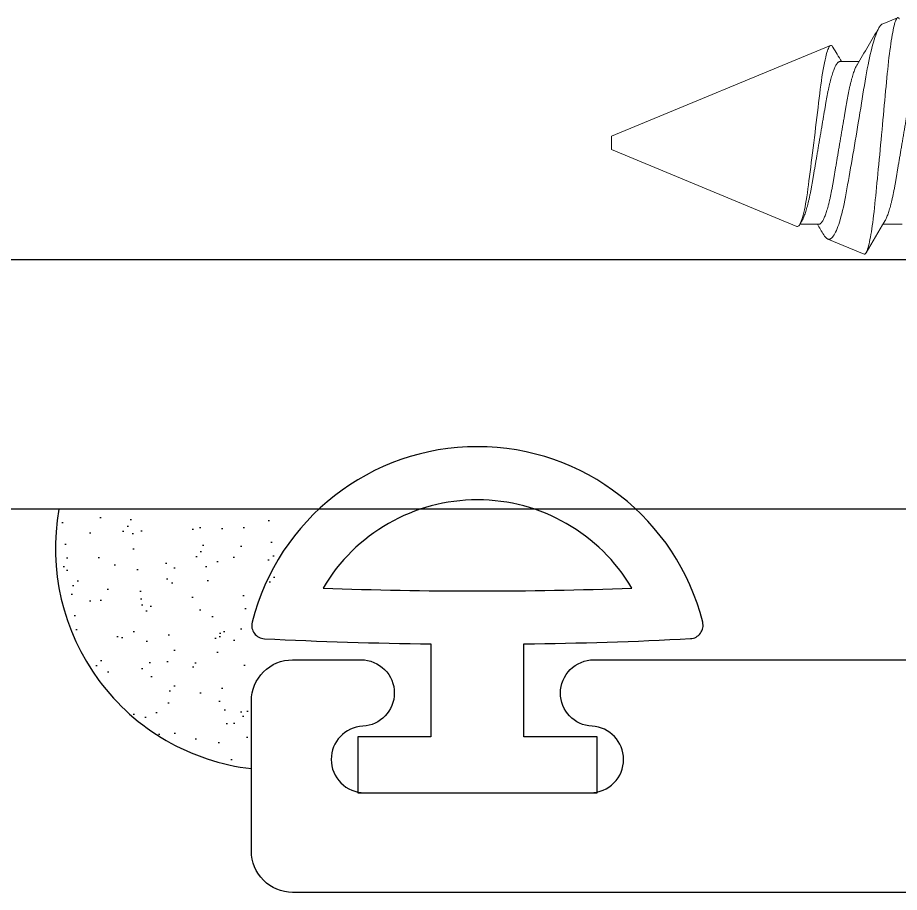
# Model space of a CAD drawing. Extents: x -26 to 91, y -47 to 75.
# Drawn here: x 13.893 to 14.557, y 51.659 to 52.318 of the extents above; entities that cross this region are included whole.
import ezdxf

# ---------------------------------------------------------------- set-up
doc = ezdxf.new("R2010")
doc.units = 0
doc.header["$MEASUREMENT"] = 0
doc.layers.get('0').update_dxf_attribs({"linetype": 'CONTINUOUS'})
for name, color, linetype in [('Ballons', 7, 'CONTINUOUS'), ('FRAME', 1, 'CONTINUOUS'), ('GEOMETRY', 1, 'CONTINUOUS'), ('GLASS', 7, 'CONTINUOUS'), ('TEXT', 7, 'CONTINUOUS')]:
    doc.layers.add(name, color=color, linetype=linetype)

# ---------------------------------------------------------------- blocks, each defined once
blk = doc.blocks.new('no 10 1 in')
at = {"color": 7, "linetype": 'Continuous', "lineweight": 15}
for p, q in [((55.99868, 25.66646), (55.98717, 25.67123)), ((56.20248, 25.58204), (56.03762, 25.65033)), ((56.03061, 25.63821), (56.01625, 25.63821)), ((56.20248, 25.57704), (56.20248, 25.58204)), ((56.20248, 25.57204), (56.20248, 25.57704)), ((56.06283, 25.5142), (56.20248, 25.57204)), ((55.98373, 25.51587), (55.99809, 25.51587)), ((56.04623, 25.51587), (56.06059, 25.51587)), ((56.01239, 25.4933), (56.03975, 25.50464))]:
    blk.add_line(p, q, dxfattribs=at)
at = {"color": 7, "linetype": 'Continuous', "lineweight": 15, "flags": 128}
for points in [[(56.01239, 25.4933), (56.01208, 25.49325), (56.01176, 25.49334), (56.01143, 25.49359), (56.0111, 25.49398), (56.01076, 25.49453), (56.01041, 25.49524), (56.01005, 25.49611), (56.0097, 25.49713), (56.00935, 25.49826), (56.009, 25.49952), (56.00865, 25.50094), (56.0083, 25.50249), (56.00794, 25.50421), (56.00758, 25.50607), (56.00722, 25.50807), (56.00687, 25.51021), (56.00653, 25.51239), (56.00619, 25.5147), (56.00585, 25.51712), (56.00552, 25.51966), (56.00518, 25.52236), (56.00486, 25.52516), (56.00453, 25.52809), (56.00422, 25.53111), (56.00392, 25.5341), (56.00362, 25.53716), (56.00331, 25.54032), (56.00299, 25.54354), (56.00267, 25.54689), (56.00234, 25.55029), (56.002, 25.55377), (56.00166, 25.55729), (56.00132, 25.56087), (56.00097, 25.56447), (56.00062, 25.56813), (56.00027, 25.57181), (55.99992, 25.57558), (55.99956, 25.57936), (55.9992, 25.58318), (55.99884, 25.58698), (55.9985, 25.59067), (55.99816, 25.59433), (55.99782, 25.598), (55.99748, 25.60163), (55.99714, 25.60531), (55.99681, 25.60895), (55.99647, 25.61255), (55.99615, 25.6161), (55.99584, 25.61946), (55.99554, 25.62275), (55.99524, 25.62599), (55.99493, 25.62915), (55.99461, 25.6323), (55.99429, 25.63535), (55.99395, 25.63833), (55.99362, 25.6412), (55.99328, 25.64396), (55.99294, 25.6466), (55.99259, 25.64915), (55.99225, 25.65158), (55.99189, 25.65392), (55.99153, 25.65614), (55.99118, 25.65823), (55.99082, 25.66017), (55.99047, 25.66193), (55.99013, 25.66354), (55.98978, 25.66502), (55.98944, 25.66634), (55.9891, 25.66753), (55.98876, 25.66857), (55.98842, 25.66944), (55.98809, 25.67015), (55.98778, 25.67067), (55.98747, 25.67103), (55.98717, 25.67123), (55.98686, 25.67127), (55.98655, 25.67116), (55.98623, 25.67088), (55.9859, 25.67044), (55.98582, 25.67029)], [(55.99867, 25.66645), (55.99906, 25.66626), (55.99958, 25.66584), (56.00012, 25.66524), (56.00068, 25.66447), (56.00126, 25.6635), (56.00185, 25.66236), (56.00245, 25.66104), (56.00306, 25.65954), (56.00362, 25.65804), (56.00418, 25.6564), (56.00475, 25.65462), (56.00532, 25.65271), (56.00591, 25.65062), (56.0065, 25.6484), (56.00709, 25.64604), (56.00768, 25.64356), (56.00825, 25.64104), (56.00881, 25.63841), (56.00938, 25.63567), (56.00994, 25.63282), (56.01051, 25.62981), (56.01106, 25.62672), (56.01162, 25.6235), (56.01216, 25.62021), (56.01267, 25.61696), (56.0132, 25.61365), (56.01374, 25.61025), (56.0143, 25.60679), (56.01488, 25.6032), (56.01547, 25.59957), (56.01607, 25.59587), (56.01669, 25.59215), (56.01724, 25.58878), (56.01781, 25.5854), (56.01838, 25.58199), (56.01895, 25.57858), (56.01954, 25.57511), (56.02013, 25.57165), (56.02072, 25.56819), (56.02131, 25.56475), (56.02188, 25.56147), (56.02245, 25.55821), (56.02302, 25.55498), (56.02358, 25.5518), (56.02415, 25.54861), (56.02471, 25.54547), (56.02526, 25.54239), (56.02581, 25.53937), (56.02632, 25.53655), (56.02685, 25.53382), (56.02739, 25.53116), (56.02795, 25.5286), (56.02853, 25.52609), (56.02913, 25.52369), (56.02973, 25.5214), (56.03035, 25.51923), (56.03091, 25.51741), (56.03147, 25.51569), (56.03204, 25.51408), (56.03261, 25.51258), (56.0332, 25.51118), (56.03379, 25.5099), (56.03439, 25.50875), (56.03498, 25.50773), (56.03558, 25.50682), (56.03619, 25.50606), (56.03679, 25.50545), (56.03738, 25.50498), (56.03799, 25.50465), (56.03858, 25.50449), (56.03917, 25.50448), (56.03975, 25.50464)], [(56.06283, 25.5142), (56.0624, 25.51412), (56.06196, 25.51426), (56.06152, 25.51459), (56.06105, 25.51515), (56.06057, 25.51592), (56.06009, 25.5169), (56.05963, 25.51804), (56.05916, 25.51937), (56.05869, 25.52088), (56.05821, 25.52262), (56.05773, 25.52455), (56.05726, 25.52666), (56.0568, 25.52887), (56.05635, 25.53125), (56.05591, 25.53377), (56.05547, 25.53651), (56.05504, 25.53939), (56.05462, 25.5424), (56.05421, 25.54543), (56.05381, 25.54857), (56.0534, 25.55179), (56.05296, 25.55518), (56.05252, 25.55864), (56.05208, 25.56216), (56.05161, 25.56582), (56.05115, 25.56953), (56.05068, 25.57327), (56.05021, 25.57714), (56.04973, 25.58102), (56.04925, 25.5849), (56.04879, 25.58867), (56.04834, 25.59243), (56.04789, 25.59615), (56.04744, 25.59993), (56.047, 25.60364), (56.04656, 25.60728), (56.04616, 25.61072), (56.04576, 25.61408), (56.04535, 25.61733), (56.04492, 25.62056), (56.04449, 25.62366), (56.04404, 25.62663), (56.04359, 25.62949), (56.04313, 25.63219), (56.04267, 25.63473), (56.0422, 25.63717), (56.04172, 25.63942), (56.04125, 25.64148), (56.04078, 25.64331), (56.04032, 25.64494), (56.03987, 25.64637), (56.03952, 25.64732), (56.03918, 25.64815), (56.03885, 25.64885), (56.03852, 25.64943), (56.0381, 25.64997), (56.0377, 25.65029), (56.0373, 25.6504), (56.03688, 25.65029), (56.03644, 25.64995), (56.03601, 25.64939), (56.03584, 25.6491)]]:
    blk.add_lwpolyline(points, dxfattribs=at)
at = {"color": 7, "linetype": 'Continuous', "lineweight": 15}
for centre, radius, start, end in [((59.05265, 27.45483), 3.53833, 210.40835, 210.93575), ((53.5644, 27.11374), 2.87282, 329.09511, 329.348), ((53.18977, 23.8351), 3.27286, 30.4626, 30.94858), ((54.28374, 24.45196), 2.07102, 30.90345, 30.98763), ((57.83153, 24.44648), 2.07999, 149.06041, 149.31577), ((56.03567, 25.51137), 0.00787, 301.14739, 333.95966)]:
    blk.add_arc(centre, radius, start, end, dxfattribs=at)
for points, knots in [([(55.96811, 25.63821), (55.96827, 25.6382), (55.96859, 25.63816), (55.9691, 25.63789), (55.96962, 25.63746), (55.97016, 25.63683), (55.97071, 25.63602), (55.97127, 25.63502), (55.97184, 25.63384), (55.97243, 25.63245), (55.97304, 25.63085), (55.97365, 25.62904), (55.97426, 25.62705), (55.97487, 25.62489), (55.97547, 25.62258), (55.97605, 25.62017), (55.97661, 25.61767), (55.97714, 25.61512), (55.97766, 25.61247), (55.97816, 25.60976), (55.97864, 25.60697), (55.97913, 25.60409), (55.97963, 25.60111), (55.98017, 25.59797), (55.98073, 25.59469), (55.98131, 25.59127), (55.98191, 25.58778), (55.98251, 25.58423), (55.98312, 25.58065), (55.98372, 25.5771), (55.98432, 25.5736), (55.9849, 25.57018), (55.98548, 25.56679), (55.98605, 25.56345), (55.98661, 25.56017), (55.98715, 25.55696), (55.98768, 25.55385), (55.9882, 25.55079), (55.98871, 25.54779), (55.98921, 25.54485), (55.98973, 25.54199), (55.99027, 25.53922), (55.99083, 25.53653), (55.9914, 25.534), (55.99197, 25.53162), (55.99254, 25.5294), (55.99312, 25.52732), (55.9937, 25.5254), (55.99429, 25.52363), (55.99487, 25.52204), (55.99546, 25.52062), (55.99604, 25.51938), (55.99645, 25.51859), (55.99666, 25.51826), (55.99668, 25.51824)], [0, 0, 0, 0, 0.018425, 0.037098, 0.055995, 0.075092, 0.094361, 0.113774, 0.1333, 0.152908, 0.173502, 0.194114, 0.214705, 0.235237, 0.255675, 0.275982, 0.295213, 0.314265, 0.333111, 0.351727, 0.370105, 0.388591, 0.407319, 0.426267, 0.446323, 0.466559, 0.486941, 0.507436, 0.528005, 0.548612, 0.568283, 0.587921, 0.607494, 0.626969, 0.646317, 0.665508, 0.684513, 0.703307, 0.722741, 0.74198, 0.761439, 0.781155, 0.801099, 0.821241, 0.840622, 0.860124, 0.879715, 0.899364, 0.919038, 0.938704, 0.95833, 0.977882, 0.998253, 1, 1, 1, 1]), ([(56.03061, 25.63821), (56.03077, 25.6382), (56.03109, 25.63816), (56.0316, 25.63789), (56.03212, 25.63746), (56.03266, 25.63683), (56.03321, 25.63602), (56.03377, 25.63502), (56.03434, 25.63384), (56.03493, 25.63245), (56.03554, 25.63085), (56.03615, 25.62904), (56.03676, 25.62705), (56.03737, 25.62489), (56.03797, 25.62258), (56.03855, 25.62017), (56.03911, 25.61767), (56.03964, 25.61512), (56.04016, 25.61247), (56.04066, 25.60976), (56.04114, 25.60697), (56.04163, 25.60409), (56.04213, 25.60111), (56.04267, 25.59797), (56.04323, 25.59469), (56.04381, 25.59127), (56.04441, 25.58778), (56.04501, 25.58423), (56.04562, 25.58065), (56.04622, 25.5771), (56.04682, 25.5736), (56.0474, 25.57018), (56.04798, 25.56679), (56.04855, 25.56345), (56.04911, 25.56017), (56.04965, 25.55696), (56.05018, 25.55385), (56.0507, 25.55079), (56.05121, 25.54779), (56.05171, 25.54485), (56.05224, 25.54199), (56.05277, 25.53922), (56.05333, 25.53653), (56.0539, 25.534), (56.05447, 25.53162), (56.05504, 25.5294), (56.05562, 25.52732), (56.0562, 25.5254), (56.05679, 25.52363), (56.05737, 25.52204), (56.05796, 25.52062), (56.05854, 25.51938), (56.05895, 25.51859), (56.05916, 25.51826), (56.05918, 25.51824)], [0, 0, 0, 0, 0.018425, 0.037098, 0.055995, 0.075092, 0.094361, 0.113774, 0.1333, 0.152908, 0.173502, 0.194114, 0.214705, 0.235238, 0.255676, 0.275983, 0.295213, 0.314265, 0.333111, 0.351727, 0.370105, 0.388591, 0.40732, 0.426267, 0.446323, 0.466559, 0.486942, 0.507436, 0.528005, 0.548612, 0.568283, 0.587921, 0.607494, 0.62697, 0.646318, 0.665508, 0.684514, 0.703307, 0.722742, 0.74198, 0.76144, 0.781155, 0.8011, 0.821242, 0.840623, 0.860124, 0.879716, 0.899365, 0.919039, 0.938705, 0.95833, 0.977883, 0.998254, 1, 1, 1, 1]), ([(56.01767, 25.63584), (56.01783, 25.63557), (56.01817, 25.63497), (56.01872, 25.63383), (56.01931, 25.63245), (56.01991, 25.63085), (56.02053, 25.62904), (56.02114, 25.62705), (56.02175, 25.62489), (56.02234, 25.62258), (56.02292, 25.62017), (56.02348, 25.61767), (56.02402, 25.61512), (56.02453, 25.61247), (56.02503, 25.60976), (56.02551, 25.60697), (56.026, 25.60409), (56.02651, 25.60111), (56.02704, 25.59797), (56.0276, 25.59469), (56.02819, 25.59127), (56.02878, 25.58778), (56.02938, 25.58423), (56.02999, 25.58065), (56.0306, 25.5771), (56.03119, 25.5736), (56.03178, 25.57018), (56.03235, 25.56679), (56.03292, 25.56345), (56.03348, 25.56017), (56.03403, 25.55696), (56.03456, 25.55385), (56.03508, 25.55079), (56.03559, 25.54779), (56.03609, 25.54485), (56.03661, 25.54199), (56.03715, 25.53922), (56.03771, 25.53653), (56.03827, 25.534), (56.03884, 25.53162), (56.03942, 25.5294), (56.03999, 25.52732), (56.04058, 25.5254), (56.04116, 25.52364), (56.04175, 25.52204), (56.04233, 25.52062), (56.04292, 25.51937), (56.0435, 25.51829), (56.04408, 25.51739), (56.04465, 25.51671), (56.0452, 25.51622), (56.04573, 25.51593), (56.04606, 25.51589), (56.04623, 25.51587)], [0, 0, 0, 0, 0.016551, 0.036076, 0.055684, 0.076279, 0.09689, 0.117481, 0.138014, 0.158452, 0.178759, 0.19799, 0.217041, 0.235888, 0.254503, 0.272882, 0.291368, 0.310096, 0.329043, 0.349099, 0.369335, 0.389718, 0.410212, 0.430781, 0.451388, 0.471059, 0.490697, 0.51027, 0.529746, 0.549094, 0.568285, 0.58729, 0.606083, 0.625518, 0.644756, 0.664216, 0.683932, 0.703876, 0.724018, 0.743399, 0.7629, 0.782492, 0.802141, 0.821815, 0.841481, 0.861106, 0.880659, 0.90103, 0.921251, 0.941289, 0.961112, 0.980691, 1, 1, 1, 1])]:
    blk.add_open_spline(points, degree=3, knots=knots, dxfattribs=at)
blk = doc.blocks.new('25031')
at = {"layer": 'GEOMETRY', "color": 5}
for p, q in [((-0.035, 0.112), (-0.035, 0.042)), ((0.035, 0.042), (0.035, 0.112)), ((-0.035, 0.042), (-0.09, 0.042)), ((-0.09, 0.042), (-0.09, 0)), ((0.09, 0.042), (0.035, 0.042)), ((0.09, 0), (0.09, 0.042)), ((-0.09, 0), (0.09, 0))]:
    blk.add_line(p, q, dxfattribs=at)
for centre, radius, start, end in [((0.00001, 0.08562), 0.17476, 14.16222, 165.86854), ((0.00001, 0.08562), 0.13476, 30.48079, 149.52589), ((0.0002, 3.29043), 3.13862, 267.87586, 269.9963), ((0.00504, 3.05622), 2.90437, 269.90051, 272.19223), ((-0.15976, 0.12585), 0.01, 165.86854, 267.1063), ((0.15976, 0.12593), 0.01, 273.02232, 14.16222), ((0.0002, 3.29043), 3.17862, 267.1063, 269.36545), ((0.00504, 3.05622), 2.94437, 270.58295, 273.02232)]:
    blk.add_arc(centre, radius, start, end, dxfattribs=at)
blk = doc.blocks.new('3809 BLOCK FRAME')
blk.add_lwpolyline([(0, 0), (0, 1.423, 0.414214), (-0.031, 1.454), (-0.144, 1.454, 0.414214), (-0.175, 1.423), (-0.175, 1.3715, 0.414214), (-0.15, 1.3465), (-0.15, 1.3465, 0.399638), (-0.12503, 1.37025, -0.399638), (-0.10006, 1.394), (-0.1, 1.394, -0.414214), (-0.075, 1.369), (-0.075, 1.199, -0.414214), (-0.1, 1.174), (-0.10006, 1.174, -0.399638), (-0.12503, 1.19775, 0.399638), (-0.15, 1.2215, 0.414214), (-0.175, 1.1965), (-0.175, 0.464, -0.414214)], format="xyb")

msp = doc.modelspace()

# ---------------------------------------------------------------- hatches: boundary and pattern name
at = {"layer": 'TEXT'}
h = msp.add_hatch(dxfattribs=at)
h.set_pattern_fill('AR-SAND', color=256, scale=0.02, angle=90, style=0)
h.set_pattern_definition([(127.5, (20.18223, 44.937966), (-0.03853648, -0.00125987), [0, -0.0304, 0, -0.034, 0, -0.0325]), (97.5, (20.18223, 44.937966), (-0.05644292, 0.03539553), [0, -0.0164, 0, -0.0274, 0, -0.0105]), (57.5, (20.18223, 44.913366), (-0.00011318, 0.06228284), [0, -0.01, 0, -0.036, 0, -0.047]), (47.5, (20.18223, 44.913366), (-0.0175535, 0.06012253), [0, -0.005, 0, -0.0236, 0, -0.027])])
h.paths.add_polyline_path([(13.92436, 51.94783, 0.433026), (14.06916, 51.75255), (14.06916, 51.86555, -0.414214), (14.10016, 51.89655), (14.09593, 51.90029, -0.414214), (14.08593, 51.91029), (14.08593, 51.93783, -0.414214), (14.09593, 51.94783)])

# ---------------------------------------------------------------- linework, layer by layer
at = {"layer": 'GLASS'}
for p, q in [((14.63116, 52.13533), (12.81557, 52.13533)), ((14.63116, 51.94783), (12.81557, 51.94783))]:
    msp.add_line(p, q, dxfattribs=at)
at = {"layer": 'TEXT'}
msp.add_arc((14.08836, 51.91811), 0.16667, 169.73132, 263.38673, dxfattribs=at)

# ---------------------------------------------------------------- block references
at = {"layer": 'Ballons', "xscale": -1}
msp.add_blockref('no 10 1 in', (70.5424, 26.6464), dxfattribs=at)
at = {"layer": 'FRAME', "xscale": -1, "rotation": 90}
msp.add_blockref('3809 BLOCK FRAME', (15.52316, 51.65945), dxfattribs=at)
at = {"layer": 'TEXT'}
msp.add_blockref('25031', (14.23916, 51.73445), dxfattribs=at)

doc.saveas('drawing.dxf')
